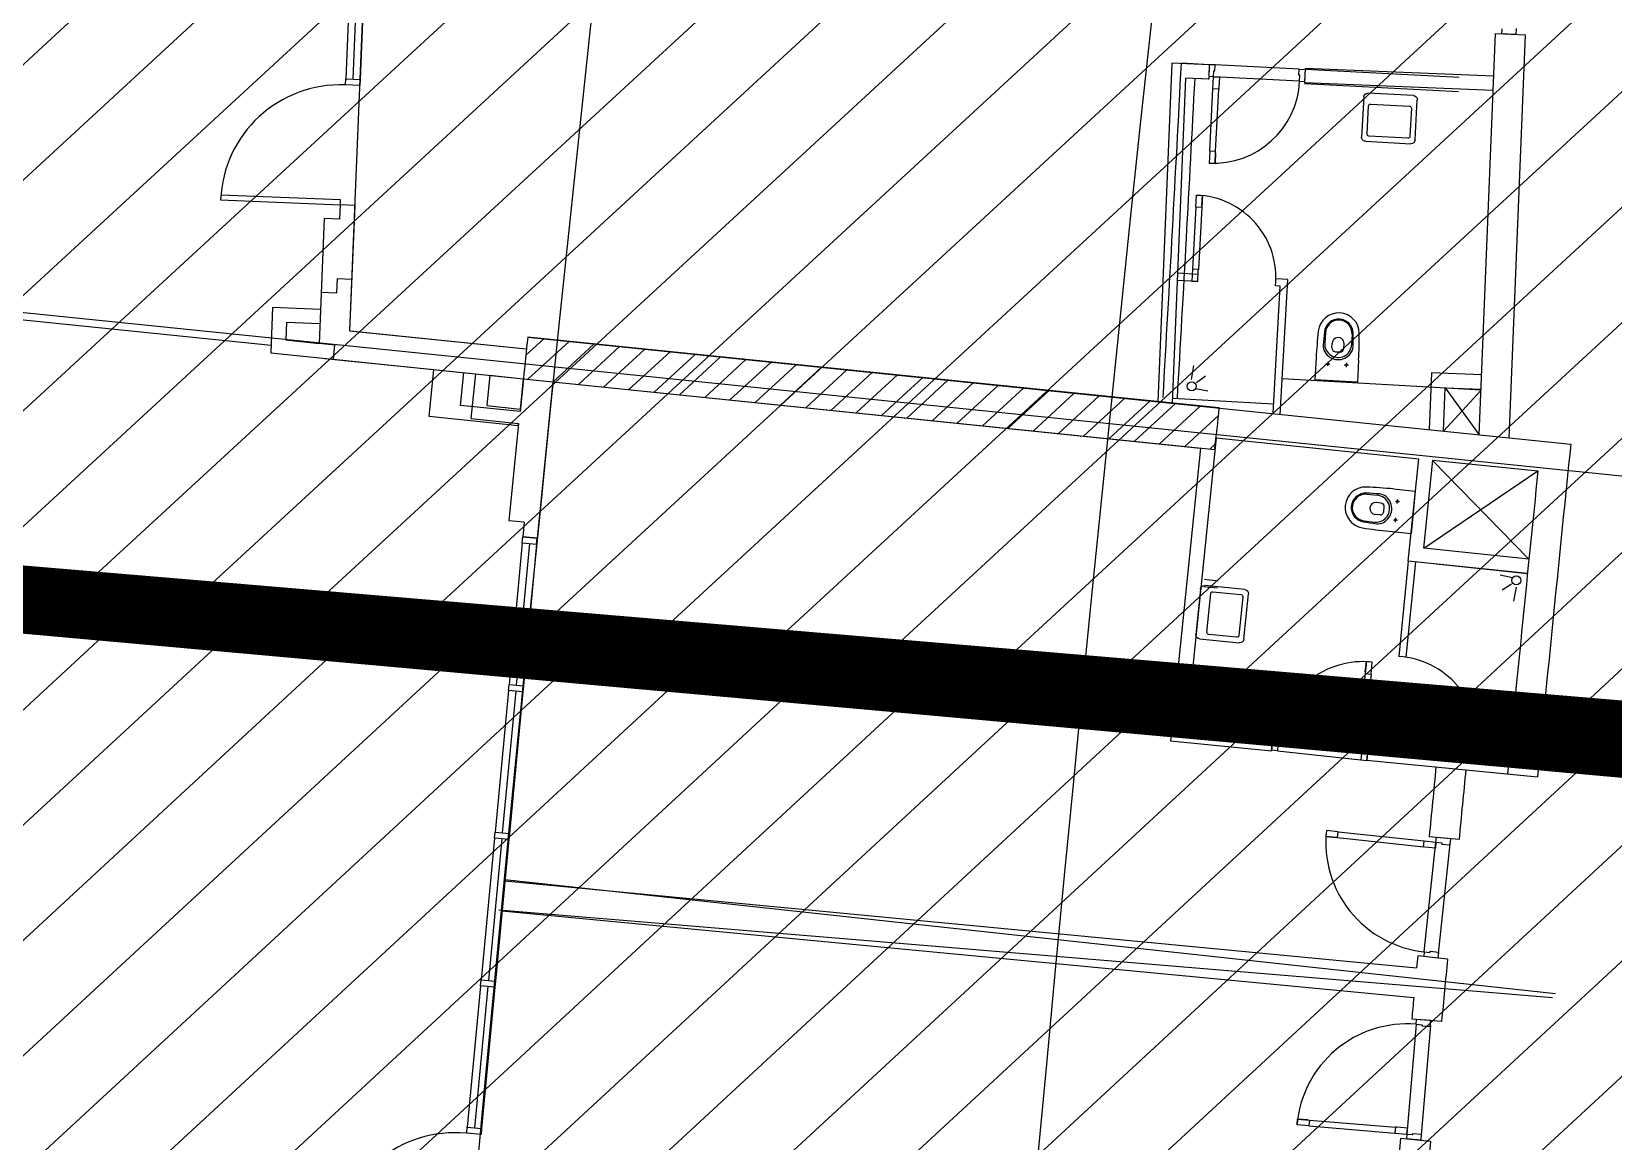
# Model space of a CAD drawing. Extents: x -678889171 to 586587, y -792238163 to 335485.
# Drawn here: x -678785148 to -678771950, y -791989958 to -791980698 of the extents above; entities that cross this region are included whole.
import ezdxf
from ezdxf.enums import TextEntityAlignment as Align

# ---------------------------------------------------------------- set-up
doc = ezdxf.new("R2010")
doc.units = 0
doc.header["$MEASUREMENT"] = 0
for name, color, linetype in [('A-FLOR-PATT', 252, 'Continuous'), ('A-SITE-PATT', 252, 'Continuous'), ('A-WALL', 252, 'Continuous')]:
    doc.layers.add(name, color=color, linetype=linetype)
for name, color, linetype, lineweight in [('BASEMENT3 LAYOUT$0$A-TABL-TEXT', 252, 'Continuous', 30), ('BASEMENT3 LAYOUT$0$HATCH2', 252, 'Continuous', 15), ('BASEMENT3 LAYOUT$0$HATCH7', 252, 'Continuous', 15)]:
    doc.layers.add(name, color=color, linetype=linetype, lineweight=lineweight)
doc.styles.add('Ground floor Towers$0$$Bas01-Rname$0$EN-SC', font='swissc.ttf')
doc.styles.add('Ground floor Towers$0$$Bas01-Rname$0$EN-SCL', font='swisscl.ttf')
doc.styles.add('Ground floor Towers$0$04-Ground Floor$0$V2-lower ground$0$LEVEL  FOR LICENSE LOWER GR$0$$LG- LEVEL$0$AR-SR', font='sarb.shx')

# ---------------------------------------------------------------- blocks, each defined once
blk = doc.blocks.new('A$C61C61320')
at = {"layer": 'BASEMENT3 LAYOUT$0$HATCH2'}
h = blk.add_hatch(dxfattribs=at)
h.set_pattern_fill('JIS_WOOD', color=256, scale=1000, style=0)
h.set_pattern_definition([(45, (-845211.5632561638, -471074.8112416068), (-499.9999991609842, 499.9999991609843), [])])
edge = h.paths.add_edge_path()
edge.add_line((-87728.88771757309, -14436.92520058164), (11085.99286301623, -14077.61977391216))
edge.add_line((11085.9928630162, -14077.61977391216), (11086.00013759563, -61296.12011963065))
edge.add_line((11086.00013759569, -61296.12011963065), (-23868.16462742418, -60220.57708285929))
edge.add_line((-23868.16462742421, -60220.57708285929), (-23388.15647815715, -47455.2645226442))
edge.add_arc((-38984.06513334403, -44366.02445463254), 15898.9235792472, 348.7958745272753, 525.9866040010601)
edge.add_line((-54409.82303213701, -40516.12001080933), (-55179.78612954497, -49076.3717473704))
edge.add_line((-55179.78612954495, -49076.3717473704), (-87616.00626249687, -47227.09333388295))
edge.add_line((-87616.00626249681, -47227.09333388295), (-87728.88771757303, -14436.92520058164))
at = {"layer": 'BASEMENT3 LAYOUT$0$HATCH7'}
h = blk.add_hatch(dxfattribs=at)
h.set_pattern_fill('JIS_WOOD', color=256, scale=1000, style=0)
h.set_pattern_definition([(45, (-95575.72641586163, -175160.5677797335), (-499.9999991609842, 499.9999991609843), [])])
edge = h.paths.add_edge_path()
edge.add_line((-93671.42387769371, -154054.9431899884), (-93352.28011348587, -174711.9075518902))
edge.add_line((-93352.28011348587, -174711.9075518902), (-49398.28305342048, -174321.9428492732))
edge.add_arc((-49194.7644366367, -173977.2776182104), 400.2673467584944, 239.4389137010584, 436.7722825904112)
edge.add_line((-49103.17453308101, -173587.6300358392), (-49353.17453308101, -169321.0603725039))
edge.add_arc((765187.6152318742, -69570.4512780355), 820625.9088071947, 178.5717505264322, 186.9818142228341, ccw=False)
edge.add_line((-55183.34322072996, -49116.28952082794), (-86992.42594180122, -47875.38068783496))
edge.add_line((-86992.42594180116, -47875.38068783496), (-86999.8191618316, -136404.81269691))
edge.add_line((-86999.81916183163, -136404.81269691), (-87007.19406194473, -152784.6622732603))
edge.add_line((-87007.19406194473, -152784.6622732603), (-93671.42387769371, -154054.9431899884))
at = {"layer": 'BASEMENT3 LAYOUT$0$A-TABL-TEXT', "const_width": 500}
blk.add_lwpolyline([(-93352.28011348587, -174516.9252005816), (-47927.38834524783, -174323.9099120742, -0.04910831258971037), (-55178.17453308101, -49001.92520058164), (-88972.05165299936, -47526.12244615683)], format="xyb", dxfattribs=at)
blk.add_lwpolyline([(-88972.05165299936, -47526.12244615683), (-56400.42352081719, -49133.16288274137), (-55178.17453308101, -49001.92520058164)], dxfattribs=at)
blk = doc.blocks.new('2')
at = {"layer": 'BASEMENT3 LAYOUT$0$A-TABL-TEXT', "const_width": 500}
blk.add_lwpolyline([(24568.57618810749, 57680.4355040497), (69993.46795634553, 57873.45079255712, -0.04910831258971037), (62742.68176851235, 183195.4355040497), (28948.804648594, 184671.2382584745)], format="xyb", dxfattribs=at)
blk.add_lwpolyline([(28948.804648594, 184671.2382584745), (61520.43278077617, 183064.19782189), (62742.68176851235, 183195.4355040497)], dxfattribs=at)
blk = doc.blocks.new('GR')
at = {"layer": 'A-FLOR-PATT'}
for p, q in [((13355.42929527588, 209295.1499464629), (13355.429295276, 201632.1603697499)), ((13237.87092633273, 204915.9057497089), (13238.2142274519, 203730.5459005129)), ((13297.94409950112, 204915.9231629548), (13298.28741260037, 203730.5632993738)), ((13357.87092129133, 204915.940533778), (13358.21422241884, 203730.5806558403)), ((22808.69392590705, 201148.1130340896), (22808.69392590705, 204497.9966945311)), ((22808.69392590705, 204497.9966945311), (23058.69392590705, 204497.9966945311)), ((22859.04868351574, 204539.7312987641), (22858.70146125521, 204499.7328058338)), ((22978.69694004622, 204498.6911390522), (22858.70146125521, 204499.7328058338)), ((22979.13096787188, 204548.6892552152), (22978.69694004622, 204498.6911390522)), ((23058.69392590705, 201132.6696350862), (23058.69392590705, 204497.9966945311)), ((20432.65647845709, 204142.4545882872, -6.574195595121094e-08), (20118.76810413273, 204142.4545882872, -6.574195595121094e-08)), ((20118.76810413273, 204142.4545882872, -6.574195595121094e-08), (20118.76810413273, 201314.2794251115, -6.574195595121094e-08)), ((20433.3781499505, 204142.4545882872), (20199.5897050506, 204144.8922844044)), ((20432.65647845709, 204142.4621131065), (20431.61384197664, 204042.4675487085)), ((20482.65376065614, 204141.9407948663), (20432.65647845709, 204142.4621131065)), ((20432.65647845709, 204142.4621131065), (20432.65647845709, 204022.4545882872)), ((20471.61166773587, 204042.0504941163), (20472.1329859761, 204092.0477763153)), ((20472.1329859761, 204092.0477763153), (20482.13244241591, 204091.9435126673)), ((20482.13244241591, 204091.9435126673), (20482.65376065614, 204141.9407948663)), ((21182.61571144268, 204134.642339503), (20482.65376065614, 204141.9407948663)), ((21182.09439320245, 204084.645057304), (21182.61571144268, 204134.642339503)), ((21192.09384964226, 204084.540793656), (21182.09439320245, 204084.645057304)), ((21182.61571144268, 204134.642339503), (21232.61299364172, 204134.1210212628)), ((21191.57253140203, 204034.543511457), (21192.09384964226, 204084.540793656)), ((21232.61299364172, 204134.1210212628), (21231.57035716126, 204034.1264568648)), ((22808.69392590705, 204142.4545882872, -6.574195595121094e-08), (21233.33466513543, 204142.4545882872, -6.574195595121094e-08)), ((21233.33466513543, 204142.4545882872), (21233.33466513543, 204022.4545882872)), ((22521.59713353738, 204120.6808718399), (21233.33466513543, 204134.1134964436)), ((20432.65647845709, 204022.4545882872), (20238.76810413273, 204022.4545882872)), ((20238.76810413273, 204022.4545882872), (20238.76810413273, 201306.8665935898)), ((20432.12698617399, 204022.4611110097), (20318.34792704116, 204023.6474774732)), ((20471.61166773587, 204042.0504941163), (20431.61384197664, 204042.4675487085)), ((20465.14732155699, 203422.0841948482), (20470.5690312554, 203942.0559297182)), ((20470.5690312554, 203942.0559297182), (20471.61166773587, 204042.0504941163)), ((20520.56631345444, 203941.534611478), (20470.5690312554, 203942.0559297182)), ((20471.61166773587, 204042.0504941163), (20521.60894993491, 204041.5291758761)), ((21191.57253140203, 204034.543511457), (20471.61166773587, 204042.0504941163)), ((20515.14460375603, 203421.562876608), (20520.56631345444, 203941.534611478)), ((20520.7018561969, 203954.5339048497), (20520.56631345444, 203941.534611478)), ((20521.60894993491, 204041.5291758761), (20520.7018561969, 203954.5339048497)), ((21191.57253140203, 204034.543511457), (21231.57035716126, 204034.1264568648)), ((22520.23654655526, 204000.6885355104), (21232.08350135893, 204014.1200191659)), ((22808.69392590705, 204022.4545882872), (21233.33466513543, 204022.4545882872)), ((13238.2142274519, 203730.5459005129), (13358.21422241884, 203730.5806558403)), ((13238.22870883001, 203680.5459313516), (13238.2142274519, 203730.5459005129)), ((13358.22871577259, 203680.5806866825), (13238.22870883001, 203680.5459313516)), ((13358.21422241884, 203730.5806558403), (13358.22871577259, 203680.5806866825)), ((20465.14732155699, 203422.0841948482), (20464.10468507652, 203322.0896304502)), ((20515.14460375603, 203421.562876608), (20465.14732155699, 203422.0841948482)), ((20514.10196727556, 203321.5683122099), (20515.14460375603, 203421.562876608)), ((20514.10196727556, 203321.5683122099), (20515.00906101357, 203408.5635832362)), ((20515.00906101357, 203408.5635832362), (20514.10196727556, 203321.5683122099)), ((20464.10468507652, 203322.0896304502), (20514.10196727556, 203321.5683122099)), ((20369.00049083961, 202950.4904490622, 3.542665253086036e-08), (20370.53778490143, 203050.4786319988, 3.542665253086036e-08)), ((20370.53778490143, 203050.4786319988, 3.542665253086036e-08), (20420.53187636973, 203049.7099849679, 3.542665253086036e-08)), ((20420.53187636973, 203049.7099849679, 3.542665253086036e-08), (20418.99458230791, 202949.7218020313, 3.542665253086036e-08)), ((20420.53187636973, 203049.7099849679, 3.542665253086036e-08), (20419.19443053594, 202962.7202658131, 3.542665253086036e-08)), ((20419.19443053594, 202962.7202658131, 3.542665253086036e-08), (20420.53187636973, 203049.7099849679, 3.542665253086036e-08)), ((-9155, 202890), (42282.05624129201, 199732.6784210786)), ((20369.00049083962, 202950.4904490622, 3.542665253086036e-08), (20361.00656171816, 202430.551897792, 3.542665253086036e-08)), ((20418.99458230791, 202949.7218020313, 3.542665253086036e-08), (20369.00049083961, 202950.4904490622, 3.542665253086036e-08)), ((20418.99458230792, 202949.7218020313, 3.542665253086036e-08), (20411.00065318646, 202429.7832507611, 3.542665253086036e-08)), ((13235.42980919052, 202720.5497852539), (12235.42984539752, 202720.2576891637)), ((12235.42984539752, 202720.2576891637), (12235.44152926334, 202680.2576908701)), ((12235.44152926334, 202680.2576908701), (13235.44149305632, 202680.5497869603)), ((13355.42929527588, 202679.9398979898), (13235.4292952758, 202679.9398979898)), ((13235.4292952758, 202559.9398979898), (13235.4292952758, 202679.9398979898)), ((13235.44149305632, 202680.5497869603), (13235.42980919052, 202720.5497852539)), ((13355.42929527588, 202679.9398979898), (13355.429295276, 201632.1603697499)), ((13105.42929527588, 202559.9398979898), (13105.42929527594, 201517.3679015009)), ((13235.4292952758, 202559.9398979898), (13105.42929527588, 202559.9398979898)), ((20414.50564203002, 202390.2102660189), (20238.76810413273, 202392.9121880413)), ((20413.5832655929, 202330.2173562572), (20238.76810413273, 202332.9050969656)), ((20413.58326559288, 202330.2173562571), (20298.16725187191, 202331.9918494755)), ((20361.00656171816, 202430.551897792, 3.542665253086036e-08), (20359.46926765634, 202330.5637148554, 3.542665253086036e-08)), ((20359.46926765634, 202330.5637148554, 3.542665253086036e-08), (20409.46335912464, 202329.7950678245, 3.542665253086036e-08)), ((20411.00065318646, 202429.7832507611, 3.542665253086036e-08), (20361.00656171816, 202430.551897792, 3.542665253086036e-08)), ((20409.46335912464, 202329.7950678245, 3.542665253086036e-08), (20410.80080495842, 202416.7847869793, 3.542665253086036e-08)), ((20410.80080495842, 202416.7847869793, 3.542665253086036e-08), (20411.00065318646, 202429.7832507611, 3.542665253086036e-08)), ((21159.97863195919, 202378.7487996036), (21064.67260400992, 202380.214106668)), ((21142.64024677897, 201251.0311610017), (21159.97863195919, 202378.7487996036)), ((21098.45575038829, 202319.6876079103), (21063.4830722597, 202320.2253043544)), ((21099.06334576027, 202319.678266279), (21063.48307225971, 202320.2253043544)), ((21082.69009360428, 201254.7344975449), (21099.06334576027, 202319.678266279)), ((13105.42929527588, 201944.7298495166), (13235.42929527588, 201944.7298495166)), ((13235.42929527588, 202064.7298495166), (13355.42929527588, 202064.7298495166)), ((13235.42929527588, 201944.7298495166), (13235.42929527588, 202064.7298495166)), ((21491.10494033688, 201947.5405520517), (21489.36410881511, 201859.058970409)), ((21714.65664210146, 201944.3520029678), (21713.8732285835, 201855.8567655388)), ((5474.790704811836, 201931.3283018182), (12705.49103744767, 201487.2862495365)), ((12705.42929527594, 201803.6816597542), (12705.42929527594, 201421.6950411011)), ((12705.78886607706, 201803.6816597534), (13105.42929527588, 201803.6816597535)), ((21551.52087629586, 201822.9109561574), (21552.07830985913, 201861.9930647953)), ((21650.71078735278, 201821.4961966296), (21651.26822091606, 201860.5783052675)), ((12825.42929527594, 201683.6816597534), (12825.42929527594, 201534.5318327956)), ((12825.42929527594, 201683.6816597534), (13105.4292952759, 201683.6816597535)), ((21422.33455413615, 201733.6379720857), (21419.70693574367, 201549.413565376)), ((21504.195181672, 201688.2227376232), (21539.191622065, 201687.7235785157)), ((21521.94298142226, 201705.471378266), (21521.44382231468, 201670.4749378729)), ((21581.08997454055, 201792.4861565854), (21620.2859877808, 201791.9270983849)), ((21659.17941769837, 201686.0121758611), (21694.17585809143, 201685.5130167535)), ((21676.92721744869, 201703.2608165038), (21676.42805834111, 201668.2643761108)), ((21777.29844955152, 201728.5750725659), (21774.67083115904, 201544.3506658562)), ((13355.42929527588, 201632.2799732631), (14833.81435153984, 201541.5563783512)), ((13362.62113262503, 201632.2799732631), (14833.79885206366, 201541.9339840891)), ((14833.22856357074, 201488.5806633559, -6.574195595121094e-08), (14976.62467956729, 201631.9767793525, -6.574195595121094e-08)), ((20631.63724812531, 201284.6987466443, -6.574195595121094e-08), (14842.54270368503, 201640.2108414773, -6.574195595121094e-08)), ((14842.54270368497, 201640.2108414773, -6.574195595121094e-08), (23574.90125528965, 201100.7816520614, -6.574195595121094e-08)), ((14857.64308054748, 201288.488777306, -6.574195595121094e-08), (15188.14168452035, 201618.9873812789, -6.574195595121094e-08)), ((15069.14992726548, 201275.4892209972, -6.574195595121094e-08), (15399.65868947346, 201605.9979832052, -6.574195595121094e-08)), ((15280.65677398341, 201262.4896646885, -6.574195595121094e-08), (15611.17569442655, 201593.0085851316, -6.574195595121094e-08)), ((15492.16362070141, 201249.4901083797, -6.574195595121094e-08), (15822.69269937964, 201580.0191870579, -6.574195595121094e-08)), ((15703.6704674194, 201236.490552071, -6.574195595121094e-08), (16034.20970433275, 201567.0297889843, -6.574195595121094e-08)), ((15915.17731413734, 201223.4909957622, -6.574195595121094e-08), (16245.72670928581, 201554.0403909107, -6.574195595121094e-08)), ((16126.68416085531, 201210.4914394534, -6.574195595121094e-08), (16457.24371423892, 201541.050992837, -6.574195595121094e-08)), ((20390.52681360491, 201512.8784304332), (20405.31553285361, 201629.546043428)), ((20432.28267928725, 201489.4663150964), (20506.39609715733, 201547.6244176381)), ((22808.69392590705, 201521.5022350431), (21147.19205603133, 201546.8450529234)), ((21774.67083115904, 201544.3506658562), (21419.70693574367, 201549.413565376)), ((22808.69392590705, 201647.9084773127), (22388.69392590705, 201647.9084773127)), ((22388.69392590705, 201647.9084773127), (22388.69392590705, 201174.0579444155)), ((12705.42929527594, 201421.6950411011), (14419.56247818214, 201316.5124344762)), ((12825.42929527594, 201534.5318327956), (13105.42929527594, 201517.3679015009)), ((13105.00425139006, 201517.8543034633), (13234.75989890232, 201509.8865414645)), ((13234.75989890232, 201509.8865414645), (13227.51506129646, 201389.9754632586)), ((16338.19100757324, 201197.4918831447, -6.574195595121094e-08), (16668.76071919198, 201528.0615947634, -6.574195595121094e-08)), ((16549.69785429124, 201184.4923268359, -6.574195595121094e-08), (16880.2777241451, 201515.0721966898, -6.574195595121094e-08)), ((16761.20470100924, 201171.4927705271, -6.574195595121094e-08), (17091.79472909821, 201502.0827986161, -6.574195595121094e-08)), ((16972.71154772717, 201158.4932142184, -6.574195595121094e-08), (17303.31173405127, 201489.0934005425, -6.574195595121094e-08)), ((17184.21839444517, 201145.4936579096, -6.574195595121094e-08), (17514.82873900438, 201476.1040024688, -6.574195595121094e-08)), ((17395.72524116311, 201132.4941016009, -6.574195595121094e-08), (17726.34574395744, 201463.1146043952, -6.574195595121094e-08)), ((17607.2320878811, 201119.4945452921, -6.574195595121094e-08), (17937.86274891056, 201450.1252063216, -6.574195595121094e-08)), ((17818.73893459904, 201106.4949889833, -6.574195595121094e-08), (18149.37975386364, 201437.1358082479, -6.574195595121094e-08)), ((18030.245781317, 201093.4954326746, -6.574195595121094e-08), (18360.8967588167, 201424.1464101743, -6.574195595121094e-08)), ((18241.752628035, 201080.4958763658, -6.574195595121094e-08), (18572.41376376981, 201411.1570121006, -6.574195595121094e-08)), ((20428.31500956796, 201437.3268534919), (20532.023841634, 201424.1807818303)), ((22508.69392590705, 201166.6451128938), (22508.69392590705, 201527.9084773127)), ((22508.69392590705, 201527.9084773127), (22808.69392590705, 201527.9084773127)), ((22508.69392590705, 201527.9084773127), (22808.69392590705, 201148.1130340896)), ((22508.69392590705, 201166.6451128938), (22808.69392590705, 201521.5022350431)), ((14071.4391664336, 201335.8785864778), (13157.37258626534, 201389.0721170286)), ((13227.51506129646, 201389.9754632586), (14821.86297659099, 201292.1960090861)), ((14047.37448849481, 200944.0137307), (14071.58232934748, 201338.2098254306)), ((14304.25983124797, 201048.464296417), (14321.11349948833, 201322.9063766781)), ((14419.56247818214, 201316.5124344763), (14396.7895042263, 200942.5936020764)), ((14539.34054106314, 201309.2175285498), (14523.85878825527, 201055.0162571372)), ((14539.3402317685, 201309.2124501138), (14818.45209313177, 201292.0288227253)), ((14818.45251247129, 201292.0357520446), (14803.07121853411, 201037.8696385509)), ((14820.17583977002, 201292.2994791731), (14803.31967243344, 201017.8167040819)), ((14821.07563726176, 201290.7362721055, -6.574195595121094e-08), (20607.9207956024, 200935.0673155055, -6.574195595121094e-08)), ((15067.81168761225, 201275.630696674), (14989.28608258429, 199968.2261597182)), ((15067.81168761225, 201275.630696674), (20490.05411554152, 200943.7604855423)), ((18453.25947475294, 201067.496320057, -6.574195595121094e-08), (18783.9307687229, 201398.167614027, -6.574195595121094e-08)), ((18664.7663214709, 201054.4967637483, -6.574195595121094e-08), (18995.44777367599, 201385.1782159533, -6.574195595121094e-08)), ((18876.27316818887, 201041.4972074395, -6.574195595121094e-08), (19206.96477862907, 201372.1888178797, -6.574195595121094e-08)), ((19087.78001490684, 201028.4976511307, -6.574195595121094e-08), (19418.48178358216, 201359.1994198061, -6.574195595121094e-08)), ((19299.28686162477, 201015.498094822, -6.574195595121094e-08), (19629.99878853525, 201346.2100217324, -6.574195595121094e-08)), ((19510.79370834277, 201002.4985385132, -6.574195595121094e-08), (19841.51579348836, 201333.2206236588, -6.574195595121094e-08)), ((19722.30055506076, 200989.4989822045, -6.574195595121094e-08), (20053.03279844145, 201320.2312255852, -6.574195595121094e-08)), ((19933.8074017787, 200976.4994258957, -6.574195595121094e-08), (20264.54980339453, 201307.2418275115, -6.574195595121094e-08)), ((20145.31424849667, 200963.4998695869, -6.574195595121094e-08), (20476.06680834762, 201294.2524294379, -6.574195595121094e-08)), ((21083.89144438052, 201333.4421455591), (20238.76810413273, 201346.4357119415)), ((20356.8210952146, 200950.5003132782, -6.574195595121094e-08), (20627.31606889897, 201220.9952869625, -6.574195595121094e-08)), ((14803.31967243344, 201017.8167040819), (14304.25983124797, 201048.464296417)), ((14523.85878825527, 201055.0162571372), (14803.07121853411, 201037.8696385509)), ((20615.77157949732, 201033.1011902475, -6.574195595121094e-08), (20466.50064543602, 198604.4164090069, -6.574195595121094e-08)), ((20615.77157949732, 201033.1011902475, -6.574195595121094e-08), (22311.91646478936, 200928.3242213224, -6.574195595121094e-08)), ((14794.13306499773, 200898.1547964868), (14047.37448849481, 200944.0137307)), ((14396.7895042263, 200942.5936020764), (14795.82247319487, 200918.0887255728)), ((14795.82247319487, 200918.0887255728), (14746.84274876281, 200103.3128572834)), ((14794.13306499773, 200898.1547964868), (14795.30624758279, 200917.5462107238)), ((20490.05411554152, 200943.7604855423), (20339.33369202566, 198491.4920575522)), ((20568.3279419326, 200937.5007569694, -6.574195595121094e-08), (20610.97900003806, 200980.1518150749, -6.574195595121094e-08)), ((22258.94816774555, 200070.8650525641, 1.365952518934662e-07), (22311.91060248984, 200928.2286862487, 1.365952518934662e-07)), ((22386.11859058874, 200183.2380188589, 1.365952518934662e-07), (22431.68229705882, 200920.8299579745, 1.365952518934662e-07)), ((22431.36364278893, 200915.6715360847, -6.574195595121094e-08), (23264.45030029039, 200129.0762078665, -6.574195595121094e-08)), ((22431.68229705882, 200920.8299579745, -6.574195595121094e-08), (23310.01400676042, 200866.6681469821, -6.574195595121094e-08)), ((22386.1244919846, 200183.3335515174, -6.574195595121094e-08), (23310.01400676042, 200866.6681469821, -6.574195595121094e-08)), ((21892.52961433101, 200614.8189585565, 7.154964916167834e-08), (21980.89499383867, 200609.9629840057, 7.15496531115721e-08)), ((22110.96120962306, 200667.4622668917, 7.154966687468306e-08), (22294.86940541349, 200656.357676532, 7.154966687468306e-08)), ((22294.86940541349, 200656.357676532, 7.154966687468306e-08), (22273.47306210865, 200302.0030568454, 7.154966743431278e-08)), ((22012.31180783913, 200545.2858901003, 7.154965478432119e-08), (21973.29678146094, 200547.6416626853, 7.15496530394636e-08)), ((22038.086488498, 200474.4035521244, 7.154965623265164e-08), (22040.44912696998, 200513.532287594, 7.154965617085591e-08)), ((22131.62859715684, 200566.0322176639, 7.154966000130438e-08), (22166.56496811184, 200563.9227190283, 7.154966156375346e-08)), ((22148.04203331649, 200547.5092828686, 7.15496608101163e-08), (22150.15153195219, 200582.4456538236, 7.154966075494154e-08)), ((21879.05447215708, 200391.6509708197, 7.154964951412594e-08), (21967.36214088187, 200385.8392216197, 7.154965346552915e-08)), ((22006.33288599169, 200446.2662329935, 7.154965494070222e-08), (21967.3178596135, 200448.6220055785, 7.154965319584463e-08)), ((22122.28653177022, 200411.3140034346, 7.154966024564975e-08), (22157.22290272523, 200409.204504799, 7.154966180809883e-08)), ((22138.69996792988, 200392.7910686393, 7.154966105446167e-08), (22140.80946656557, 200427.7274395943, 7.154966099928691e-08)), ((22089.56486631822, 200313.1076472052, 7.154966743431278e-08), (22273.47306210865, 200302.0030568454, 7.154966743431278e-08)), ((14876.82811050315, 200095.3449427524), (14746.84274876281, 200103.3128572834)), ((14876.82811050315, 200095.3449427524), (14869.45732979263, 199974.6347480478, 2.210859609287059e-09)), ((23265.19363366876, 200128.9343922817, 1.365952518934662e-07), (22386.11859058874, 200183.2380188589, 1.365952518934662e-07)), ((14866.78708465529, 199924.7061010512), (14869.45732979263, 199974.6347480478)), ((14869.45732979263, 199974.6347480478), (14989.2860825843, 199968.2261597181)), ((14989.28608258429, 199968.2261597182), (14869.45732979263, 199974.6347480478, 2.210859609287059e-09)), ((14986.61583744696, 199918.2975127216), (14989.2860825843, 199968.2261597181)), ((22259.90745441041, 200070.9016911862), (22212.56053680607, 199272.0107615174)), ((23258.00089354016, 200009.1499730842, 1.365952518934662e-07), (22258.94816774555, 200070.8650525641, 1.365952518934662e-07)), ((22319.8023581025, 200067.3519712373), (22272.45544049816, 199268.4610415685)), ((22492.34491504323, 200056.5431933946, 7.085329594225522e-08), (23258.00662124585, 200009.2455164723, 7.085329594225522e-08)), ((23134.95944781349, 199966.2502852335), (23031.92610017468, 199983.9271153502)), ((14866.78708465529, 199924.7061010512), (14804.6913027987, 198738.3292892674)), ((14928.12405905962, 199921.4257246041), (14864.67802896419, 198735.1211401224)), ((14866.78708465529, 199924.7061010512), (14986.61583744696, 199918.2975127216)), ((14986.61583744696, 199918.2975127216), (14924.52005559042, 198731.9207009378)), ((20682.5824109674, 199840.7123993794), (20567.35857675796, 199847.6024704598)), ((20682.58241096741, 199840.7123993794), (20567.35857675805, 199847.6024704598)), ((23128.71140996023, 199914.3347010377), (23052.12129851817, 199859.4792689554)), ((23169.40152564963, 199889.1157805888), (23149.5159138463, 199773.2080561605)), ((20679.00097196902, 199780.8193839711), (20563.65902647775, 199787.7165177842)), ((21944.29007520419, 199220.2497579444, -6.574195595121091e-08), (21937.82726810022, 199120.4588158488, -6.574195595121091e-08)), ((21944.29007520419, 199220.2497579444, -6.574195595121091e-08), (21938.66743302374, 199133.4316383212, -6.574195595121091e-08)), ((21938.66743302374, 199133.4316383212, -6.574195595121091e-08), (21944.29007520419, 199220.2497579444, -6.574195595121091e-08)), ((21994.185546252, 199217.0183543924, -6.574195595121091e-08), (21944.29007520419, 199220.2497579444, -6.574195595121091e-08)), ((21987.72273914803, 199117.2274122968, -6.574195595121091e-08), (21994.185546252, 199217.0183543924, -6.574195595121091e-08)), ((21937.82726810021, 199120.4588158488, -6.574195595121091e-08), (21904.22067115957, 198601.5459169517, -6.574195595121091e-08)), ((21937.82726810022, 199120.4588158488, -6.574195595121091e-08), (21987.72273914803, 199117.2274122968, -6.574195595121091e-08)), ((21987.72273914802, 199117.2274122968, -6.574195595121091e-08), (21954.11614220737, 198598.3145133997, -6.574195595121091e-08)), ((14802.02104723692, 198688.4006715935), (14738.57573863793, 197502.0960341513)), ((14862.00849489884, 198685.192469488), (14798.56246480341, 197498.8878850063)), ((14802.02104877266, 198688.4007003116), (14804.69130433364, 198738.329317968)), ((14921.84981198799, 198681.9920826418), (14802.02104877266, 198688.4007003116)), ((14804.69130433364, 198738.329317968), (14924.52005559041, 198731.9207009378)), ((14921.84980002863, 198681.9920832639), (14858.40449142965, 197495.6874458217)), ((14924.52005559041, 198731.9207009378), (14921.84981198799, 198681.9920826418)), ((20346.18435556764, 198611.2963496666, -6.574195595121094e-08), (20346.69526393588, 198611.2671348424, -6.574195595121094e-08)), ((20466.50064543603, 198604.4164090071, -6.574195595121094e-08), (21189.33399842565, 198563.0832646692, -6.574195595121094e-08)), ((21190.20138694423, 198562.451906835, -6.574195595121094e-08), (21182.44536626605, 198442.6927065468, -6.574195595121094e-08)), ((21182.77936807283, 198447.8499631987, -6.574195595121091e-08), (21189.24217517679, 198547.6409052942, -6.574195595121091e-08)), ((21229.15855201504, 198545.0557824527, -6.574195595121091e-08), (21189.24217517679, 198547.6409052942, -6.574195595121091e-08)), ((21229.15855201504, 198545.0557824527, -6.574195595121091e-08), (21225.92714846305, 198495.1603114048, -6.574195595121091e-08)), ((21229.15855201504, 198545.0557824527, -6.574195595121091e-08), (21947.6533351034, 198498.523571304, -6.574195595121091e-08)), ((21897.75786405559, 198501.754974856, -6.574195595121091e-08), (21903.38050623605, 198588.5730944792, -6.574195595121091e-08)), ((21903.38050623605, 198588.5730944792, -6.574195595121091e-08), (21904.22067115957, 198601.5459169517, -6.574195595121091e-08)), ((21904.22067115957, 198601.5459169517, -6.574195595121091e-08), (21954.11614220737, 198598.3145133997, -6.574195595121091e-08)), ((21954.11614220737, 198598.3145133997, -6.574195595121091e-08), (21947.6533351034, 198498.523571304, -6.574195595121091e-08)), ((21988.95707041243, 198517.3603796137, -6.574195595121094e-08), (21981.20143598185, 198397.6071432991, -6.574195595121094e-08)), ((21988.95698922159, 198517.3591259617, -6.574195595121094e-08), (23416.12856480127, 198435.7504280727, -6.574195595121094e-08)), ((22174.09081356371, 198622.9059301953), (22166.76908275481, 198499.365378272)), ((22171.13271360646, 198572.9935104519), (22174.09081356389, 198622.9059301952)), ((22270.95755309325, 198567.077310537), (22171.13271360646, 198572.9935104519)), ((22231.03483417833, 198569.5655618921), (22171.61021980141, 198572.8430115573)), ((22174.09081356389, 198622.9059301952), (22260.9384239174, 198617.7588362693)), ((22233.9857172558, 198619.3562102464), (22226.67140957846, 198495.9409098236)), ((22260.9384239174, 198617.7588362693), (22273.91565305067, 198616.9897302804)), ((22273.91565305067, 198616.9897302804), (22270.95755309325, 198567.077310537)), ((22790.04671842448, 198536.31307098), (22270.95755309325, 198567.077310537)), ((22793.00481838189, 198586.2254907233), (22273.91565305067, 198616.9897302804)), ((22793.00481838189, 198586.2254907233), (22790.04671842446, 198536.31307098)), ((22790.04671842446, 198536.31307098), (22889.87155791122, 198530.3968710651)), ((22892.82965786864, 198580.3092908085), (22793.00481838189, 198586.2254907233)), ((22892.82965786864, 198580.3092908085), (22805.98204751515, 198585.4563847344)), ((22805.98204751515, 198585.4563847344), (22892.82965786864, 198580.3092908085)), ((22889.87155791122, 198530.3968710651), (22892.82965786864, 198580.3092908085)), ((20339.33369202566, 198491.4920575522, -6.574195595121094e-08), (21182.48333488366, 198443.2789725548, -6.574195595121094e-08)), ((21232.67483912064, 198444.6185596467, -6.574195595121091e-08), (21182.77936807283, 198447.8499631987, -6.574195595121091e-08)), ((21225.92714846305, 198495.1603114048, -6.574195595121091e-08), (21235.90624267261, 198494.5140306944, -6.574195595121091e-08)), ((21235.90624267261, 198494.5140306944, -6.574195595121091e-08), (21232.67483912064, 198444.6185596467, -6.574195595121091e-08)), ((21232.67483912063, 198444.6185596467, -6.574195595121091e-08), (21931.21143378986, 198399.3789099189, -6.574195595121091e-08)), ((21947.6533351034, 198498.523571304, -6.574195595121091e-08), (21897.75786405559, 198501.754974856, -6.574195595121091e-08)), ((21934.44283734185, 198449.2743809666, -6.574195595121091e-08), (21931.21143378986, 198399.3789099189, -6.574195595121091e-08)), ((21931.21143378986, 198399.3789099189, -6.574195595121091e-08), (21981.10690483768, 198396.1475063669, -6.574195595121091e-08)), ((21944.42193155141, 198448.6281002563, -6.574195595121091e-08), (21934.44283734185, 198449.2743809666, -6.574195595121091e-08)), ((21947.6533351034, 198498.523571304, -6.574195595121091e-08), (21944.42193155141, 198448.6281002563, -6.574195595121091e-08)), ((21947.6533351034, 198498.523571304, -6.574195595121091e-08), (21987.56971194164, 198495.9384484625, -6.574195595121091e-08)), ((21981.10690483768, 198396.1475063669, -6.574195595121091e-08), (21987.56971194164, 198495.9384484625, -6.574195595121091e-08)), ((21981.20139946489, 198397.6065794478, -6.574195595121094e-08), (23409.26611231802, 198315.946810075, -6.574195595121094e-08)), ((21668.02686256976, 197798.2561000633), (21664.70835207337, 197748.3663467258)), ((21664.70835207337, 197748.3663467258), (21751.51652288075, 197742.5921384621)), ((21751.51652288075, 197742.5921384621), (21664.70835207337, 197748.3663467258)), ((21664.70835207337, 197748.3663467258), (21764.48785874851, 197741.729325733)), ((21767.8063692449, 197791.6190790705), (21668.02686256976, 197798.2561000633)), ((21764.48785874851, 197741.729325733), (21767.8063692449, 197791.6190790705)), ((21764.48785874851, 197741.729325733), (22482.90030680955, 197693.942774585)), ((21767.8063692449, 197791.6190790705), (22486.21881730594, 197743.8325279226)), ((22482.90030680955, 197693.942774585), (22486.21881730594, 197743.8325279226)), ((22486.21881730594, 197743.8325279226), (22585.99832398108, 197737.1955069298)), ((22524.93773084758, 196819.2240455185), (22585.99832398108, 197737.1955069298)), ((22777.24852012709, 197768.2896025711), (22527.55208889052, 197780.7112959146)), ((22585.99832398108, 197737.1955069298), (22582.67981348469, 197687.3057535923)), ((22585.99832398108, 197737.1955069298), (22588.65313237819, 197777.1073095999)), ((22585.99832398108, 197737.1955069298), (22635.88807731865, 197733.8769964334)), ((22708.38854038826, 197769.1428844086), (22588.65313237819, 197777.1073095999)), ((22635.88807731865, 197733.8769964334), (22635.22437521937, 197723.8990457659)), ((22635.22437521937, 197723.8990457659), (22705.07002989187, 197719.253131071)), ((22644.67313885772, 196811.2596203272), (22705.73373199122, 197729.2310817385)), ((22705.07002989187, 197719.253131071), (22708.38854038826, 197769.1428844086)), ((22495.87164267732, 197693.079961856), (22482.90030680955, 197693.942774585)), ((22582.67981348469, 197687.3057535923), (22495.87164267732, 197693.079961856)), ((14735.90548307614, 197452.1674164773), (14672.46017447716, 196265.8627790351)), ((14795.89293073806, 197448.9592143719), (14732.44690064264, 196262.6546298901)), ((14735.90548461189, 197452.1674451955), (14738.57574017286, 197502.0960628519)), ((14855.73424782722, 197445.7588275257), (14735.90548461189, 197452.1674451955)), ((14738.57574017286, 197502.0960628519), (14858.40449142964, 197495.6874458217)), ((14858.40449142964, 197495.6874458217), (14855.73424782722, 197445.7588275257)), ((14855.73423586785, 197445.7588281478), (14792.28892726887, 196259.4541907056)), ((23633.05203653855, 196512.5136248708), (14834.32956874334, 197108.9975334736)), ((14835.07277724278, 197098.2639143534), (22466.91128662291, 196684.5220523083)), ((23609.94590489293, 196478.1572548352), (14794.46230304415, 196852.3475482641)), ((14821.53949809338, 196848.6304823867), (22453.37800747342, 196434.8886203416)), ((22524.93773084758, 196819.2240455185), (22522.28292245047, 196779.3122428484)), ((22524.93773084758, 196819.2240455185), (22574.82748418515, 196815.9055350221)), ((22574.82748418515, 196815.9055350221), (22575.49118628443, 196825.8834856896)), ((22575.49118628443, 196825.8834856896), (22645.33684095693, 196821.2375709947)), ((22645.33684095693, 196821.2375709947), (22642.01833046055, 196771.3478176571)), ((22721.84193580074, 196766.0382008627), (22472.25856464205, 196782.6397068136)), ((22642.01833046055, 196771.3478176571), (22522.28292245047, 196779.3122428484)), ((14669.78992045112, 196215.9341900793), (14672.46017601208, 196265.8628077358)), ((14672.46017601208, 196265.8628077358), (14792.28892726887, 196259.4541907056)), ((14792.28892726887, 196259.4541907056), (14789.61868366645, 196209.5255724096)), ((14669.78991891537, 196215.9341613612), (14606.48559333091, 195032.2658580329)), ((14729.77736657729, 196212.7259592557), (14666.47305218323, 195029.05764092)), ((14789.61868366645, 196209.5255724096), (14669.78992045112, 196215.9341900793)), ((14789.61867170709, 196209.5255730316), (14726.31434458769, 195025.8572410027)), ((22481.48629838543, 196212.6207365189), (22442.46265511533, 195293.4487421319)), ((22693.44049949621, 196243.6582083311), (22443.65163173969, 196254.263048043)), ((22481.48629838543, 196212.6207365189), (22483.18297852761, 196252.5847362749)), ((22481.48629838543, 196212.6207365189), (22531.44129808038, 196210.4998863412)), ((22603.07497779538, 196247.4946958483), (22483.18297852761, 196252.5847362749)), ((22531.44129808038, 196210.4998863412), (22531.01712804483, 196200.5088864022)), ((22531.01712804483, 196200.5088864022), (22600.95412761766, 196197.5396961534)), ((22601.37829765327, 196207.5306960924), (22562.35465438317, 195288.3587017054)), ((22600.95412761766, 196197.5396961534), (22603.07497779538, 196247.4946958483)), ((21523.29066072833, 195332.472385402), (21525.41151090605, 195382.427385097)), ((21525.41151090605, 195382.427385097), (21612.33321037525, 195378.7371057877)), ((21612.33321037525, 195378.7371057877), (21525.41151090605, 195382.427385097)), ((21525.41151090605, 195382.427385097), (21625.32151029594, 195378.1856847415)), ((21625.32151029594, 195378.1856847415), (21623.20066011821, 195328.2306850466)), ((21625.32151029594, 195378.1856847415), (22344.67350590316, 195347.6454421823)), ((22344.67350590316, 195347.6454421823), (22342.55265572544, 195297.6904424874)), ((22357.66180582385, 195347.0940211361), (22344.67350590316, 195347.6454421823)), ((22444.58350529305, 195343.4037418269), (22357.66180582385, 195347.0940211361)), ((22442.46265511533, 195293.4487421319), (22444.58350529305, 195343.4037418269)), ((21623.20066011821, 195328.2306850466), (21523.29066072833, 195332.472385402)), ((21623.20066011821, 195328.2306850466), (22342.55265572544, 195297.6904424874)), ((22342.55265572544, 195297.6904424874), (22442.46265511533, 195293.4487421319)), ((22640.41511116043, 195241.0985221728), (22390.00192846393, 195255.9258917731)), ((22442.46265511533, 195293.4487421319), (22440.76597497315, 195253.484742376)), ((22560.65797424092, 195248.3947019494), (22440.76597497315, 195253.484742376)), ((22442.46265511533, 195293.4487421319), (22492.41765481028, 195291.3278919542)), ((22492.41765481028, 195291.3278919542), (22492.84182484582, 195301.3188918932)), ((22492.84182484582, 195301.3188918932), (22562.77882441864, 195298.3497016444)), ((22562.77882441864, 195298.3497016444), (22560.65797424092, 195248.3947019494)), ((14603.81533776993, 194982.3372403765), (14606.48559333091, 195032.2658580329)), ((14723.64410098527, 194975.9286227068), (14603.81533776993, 194982.3372403765)), ((14606.48559333091, 195032.2658580329), (14726.31434458769, 195025.8572410027)), ((14726.31434458769, 195025.8572410027), (14723.64410098527, 194975.9286227068))]:
    blk.add_line(p, q, dxfattribs=at)
at = {"layer": 'A-FLOR-PATT', "extrusion": (5.746325606368699e-19, 4.230112642984951e-17, -1)}
for p, q in [((21731.28833923116, 203925.9083994115), (21726.73420445458, 203590.6593304249)), ((22145.21760445915, 203953.8165400858), (21765.26865960774, 203958.9778928325)), ((22173.73296310357, 203584.5871507229), (22178.28709788015, 203919.8362197095)), ((21771.81359155104, 203617.9895348703), (21775.00148589467, 203852.663883161)), ((21791.99164608261, 203869.1986298714), (22116.06574610318, 203864.7962995874)), ((22132.60049281374, 203847.8061393993), (22129.41259847011, 203613.1317911086)), ((21759.80369787582, 203556.6790100486), (22139.75264272722, 203551.5176573018)), ((22112.42243828194, 203596.5970443981), (21788.34833826136, 203600.9993746821))]:
    blk.add_line(p, q, dxfattribs=at)
at = {"layer": 'A-FLOR-PATT', "extrusion": (-4.065933892911778e-17, 2.374222064098324e-18, -1)}
for p, q in [((20536.30924755574, 199766.7184396298, -6.574195708727196e-08), (20514.50766880537, 199387.3603878899, -6.574195710151443e-08)), ((20906.43337825197, 199779.0308530551, -6.574197210704203e-08), (20571.70568554022, 199798.2675401878, -6.574195845156315e-08)), ((20605.37144412287, 199410.124579047, -6.574196074192822e-08), (20623.96690835117, 199733.694682002, -6.574196072978022e-08)), ((20641.66512734338, 199749.4692322809, -6.574196141192583e-08), (20875.97451224161, 199736.0035512879, -6.574197097076104e-08)), ((20891.74906252057, 199718.3053322957, -6.574197165416333e-08), (20873.15359829227, 199394.7352293407, -6.574197166631132e-08)), ((20916.18090005947, 199364.2763633307, -6.574197348808908e-08), (20937.98247880983, 199743.6344150705, -6.57419734738466e-08)), ((20546.05676936323, 199351.9639499052, -6.574195846831901e-08), (20880.78446207498, 199332.7272627725, -6.574197212379787e-08)), ((20855.45537930005, 199378.9606790621, -6.574197098416572e-08), (20621.14599440183, 199392.426360055, -6.574196142533051e-08))]:
    blk.add_line(p, q, dxfattribs=at)
at = {"layer": 'A-FLOR-PATT'}
for centre, radius in [((21521.69340186847, 201687.9731580694), 7.5), ((21676.6776378949, 201685.7625963073), 7.5), ((20394.93218085118, 201454.9513331789), 38.24641586430791), ((22149.09678263434, 200564.9774683461, 7.154966078252891e-08), 7.5), ((22139.75471724772, 200410.2592541168, 7.15496610268743e-08), 7.5), ((23167.53811577893, 199947.1802582025), 38.2464158643079)]:
    blk.add_circle(centre, radius, dxfattribs=at)
for centre, radius, start, end in [((632160.654919429, 163506.251165366), 618245.8226879981, 171.0764646735087, 189.9103746877842), ((632160.654919429, 163506.251165366), 613595.8226879981, 171.0737824436527, 189.9862451256833), ((-441534.8862263263, 209296.330486178), 461763.2115913805, 359.0143836355901, 359.3607940526926), ((-438116.5192875743, 209266.3885195684), 458464.8446846619, 359.0101142128391, 359.3447840408464), ((20471.61166773587, 204042.0504941163), 719.9999999997033, 269.4026024768365, 359.4026024766345), ((13235.44148657837, 202680.5497869584), 999.9999999999949, 90.01673590480986, 180.0167359047055), ((20373.66836033647, 202363.4060107406), 687.079753292985, 356.4020269758657, 90.26106049507175), ((21602.87216643343, 201945.3415869486), 171.5000000000036, 2.390995098528714, 175.9746803432616), ((25421.9277419155, 201676.5912169346), 4000.000000000468, 175.9746803432758, 179.1828377209103), ((25421.92774191495, 201676.5912169333), 3949, 175.9746803393891, 177.5585156834654), ((21602.87216643341, 201945.3415869486), 120.5, 2.390995102230769, 175.9746803393891), ((21602.87216643341, 201945.3415869486), 111.7888557810301, 359.4927962593617, 178.8728791821161), ((17777.70526177272, 201785.6218277183), 3949, 0.8071597654469849, 2.390995102230769), ((17777.70526177186, 201785.6218277186), 4000.000000000862, 359.1828377208878, 2.390995098522354), ((21576.4216768518, 201840.5549432948), 100, 177.5585156834654, 212.9009346149973), ((21601.61000697566, 201856.850587669), 112.2676204798005, 178.8728791821161, 359.4927962593617), ((21581.5178252042, 201822.4831054938), 30, 179.1828377216333, 269.1828377208085), ((21601.67326538756, 201861.2856850314), 49.59999999999997, 359.1828377216333, 179.1828377216333), ((21620.71383844438, 201821.9240472933), 30, 269.1828377208085, 359.1828377216333), ((21626.32333115501, 201839.8431890435), 100, 325.4647408265737, 0.8071597654469849), ((21601.61000697566, 201856.850587669), 130, 212.9009346149973, 325.4647408265737), ((400587.9890483912, 177769.7478520233, -6.574195595121094e-08), 386483.309314914, 176.4589730186769, 176.5108799421357), ((10298.32301785698, 201810.0155119817, -6.574195595121094e-08), 10346.65843088533, 355.1490831888833, 357.0897483598484), ((632160.654919429, 163506.2511653661), 609745.8226879981, 176.4651254302815, 176.7272697437661), ((632160.654919429, 163506.2511653661), 609995.8226879981, 176.4886074685948, 176.7272697437661), ((21886.39569588758, 200503.1985154408, 7.154964866650872e-08), 171.5000000000161, 89.75276693960856, 263.3364521843397), ((21886.3956958876, 200503.1985154407, 7.154964936489912e-08), 120.5, 89.75276694271403, 263.3364521812013), ((21886.3956958876, 200503.1985154407, 7.154964936489912e-08), 111.7888557810301, 86.85456810004325, 266.2346510240442), ((21869.87565125874, 196674.7341577478, 7.15496649554977e-08), 3949, 88.1689316058479, 89.75276694271403), ((21869.87565125799, 196674.7341577471, 7.154965864981071e-08), 4000.000000000678, 86.5446095619637, 89.7527669395982), ((21992.86171937695, 200521.7687854901, 7.154965401974907e-08), 100, 52.82651266750803, 88.1689316058479), ((21970.30732053722, 200498.1318341319, 7.154965311765412e-08), 49.59999999999997, 86.54460956203883, 266.5446095620388), ((21974.73480530241, 200497.8644974619, 7.154965331566323e-08), 112.2676204798005, 266.2346510240442, 86.85456810004325), ((22010.50366615139, 200515.3404292816, 7.154965483161384e-08), 30, 356.5446095626756, 86.54460956203883), ((21974.73480530241, 200497.8644974619, 7.154965331566323e-08), 130, 300.2627064557503, 52.82651266750803), ((22330.65042468254, 204305.8357563491, 7.154965290375346e-08), 3949, 263.3364521812013, 264.9202875246445), ((21989.8537714117, 200471.9527845933, 7.154965409842313e-08), 100, 264.9202875246445, 300.2627064557503), ((22008.14102767943, 200476.2116938121, 7.154965489340957e-08), 30, 266.5446095620388, 356.5446095626756), ((22330.65042468143, 204305.8357563498, 7.154964920637398e-08), 4000.000000000566, 263.3364521843558, 266.5446095619903), ((21947.6533351034, 198498.523571304, -6.574195595121091e-08), 719.9999999997038, 86.29450171897865, 176.2945017191867), ((22204.94158559825, 198584.7063583804, -3.542665270694902e-08), 687.0797532929839, 355.4663867878396, 89.3254203060954), ((632160.654919429, 163506.2511653661), 610595.8226879981, 176.7272697437661, 176.7819839301772), ((632160.654919429, 163506.2511653661), 610345.8226879981, 176.7272697437661, 176.7819839301772), ((22585.99832398108, 197737.1955069298), 919.9999999997037, 176.1944696935326, 266.1944696943092), ((632160.654919429, 163506.2511653661), 610595.8226879981, 176.875933969904, 176.8851545863168), ((632160.654919429, 163506.2511653661), 610345.8226879981, 176.8762131134673, 176.925323724488), ((632160.654919429, 163506.2511653661), 610595.8226879981, 176.9086135495886, 176.925323724488), ((22442.46265511533, 195293.4487421319), 919.9999999997044, 87.56895535461894, 177.5689553554431), ((632160.654919429, 163506.2511653661), 610595.8226879981, 177.0194027254761, 177.0656654714694), ((632160.654919429, 163506.2511653661), 610345.8226879981, 177.0195698556942, 177.0656654714694), ((14547.33798925303, 193983.9333308722), 999.9999999999949, 86.93879582891135, 176.9387958285173)]:
    blk.add_arc(centre, radius, start, end, dxfattribs=at)
at = {"layer": 'A-FLOR-PATT', "extrusion": (5.746325606368699e-19, 4.230112642984951e-17, -1)}
for centre, radius, start, end in [((-21764.81324613001, 203925.4529859339), 33.52800000000002, 0.7782770416357553, 90.77827703830103), ((-22144.76219098142, 203920.2916331871), 33.52800000000002, 90.77827703830103, 180.7782770416358), ((-21791.76393934386, 203852.4361764221), 16.76400000000001, 0.7782770416357553, 90.77827703830103), ((-22115.83803936443, 203848.0338461381), 16.76400000000001, 90.77827703830103, 180.7782770416358), ((-21760.25911135343, 203590.2039169472), 33.52800000000002, 270.778277038301, 0.7782770416357553), ((-21788.57604500023, 203617.7618281314), 16.76400000000001, 270.778277038301, 0.7782770416357553), ((-22112.6501450208, 203613.3594978474), 16.76400000000001, 180.7782770416358, 270.778277038301), ((-22140.20805620484, 203585.0425642005), 33.52800000000002, 180.7782770416358, 270.778277038301)]:
    blk.add_arc(centre, radius, start, end, dxfattribs=at)
at = {"layer": 'A-FLOR-PATT', "extrusion": (-4.065933892911778e-17, 2.374222064098324e-18, -1)}
for centre, radius, start, end in [((-20569.78201682691, 199764.7947709165, 6.57415963850645e-08), 33.52799999999999, 3.289151134214501, 93.2891511342145), ((-20640.70329298673, 199732.7328476453, 6.57415963850645e-08), 16.764, 3.289151134214501, 93.2891511342145), ((-20875.01267788495, 199719.2671666524, 6.57415963850645e-08), 16.764, 93.2891511342145, 183.2891511342145), ((-20904.50970953866, 199745.5580837837, 6.57415963850645e-08), 33.52799999999999, 93.2891511342145, 183.2891511342145), ((-20547.98043807654, 199385.4367191766, 6.57415963850645e-08), 33.52799999999999, 273.2891511342145, 3.289151134214501), ((-20622.10782875842, 199409.1627446903, 6.574159638506448e-08), 16.764, 273.2891511342145, 3.289151134214501), ((-20856.41721365665, 199395.6970636974, 6.57415963850645e-08), 16.764, 183.2891511342145, 273.2891511342145), ((-20882.70813078829, 199366.2000320439, 6.57415963850645e-08), 33.52799999999999, 183.2891511342145, 273.2891511342145)]:
    blk.add_arc(centre, radius, start, end, dxfattribs=at)
at = {"layer": 'A-FLOR-PATT', "style": 'Ground floor Towers$0$04-Ground Floor$0$V2-lower ground$0$LEVEL  FOR LICENSE LOWER GR$0$$LG- LEVEL$0$AR-SR', "flags": 12}
for tag, p in [('L', (30296.07288644527, 72859.53473235783)), ('P', (30237.50458115668, 72203.99769414036))]:
    blk.add_attdef(tag, text='', height=500, dxfattribs=at).set_placement(p, align=Align.RIGHT)
at = {"layer": 'A-FLOR-PATT'}
for tag, p, height, style in [('N', (85492.25876324323, 56633.4995742733), 250, 'Ground floor Towers$0$$Bas01-Rname$0$EN-SC'), ('N', (89389.48149106537, 56633.4995742733), 250, 'Ground floor Towers$0$$Bas01-Rname$0$EN-SC'), ('N', (94597.61363499537, 56633.4995742733), 250, 'Ground floor Towers$0$$Bas01-Rname$0$EN-SC'), ('AN', (85922.66280553787, 56313.08159666645), 200, 'Ground floor Towers$0$$Bas01-Rname$0$EN-SCL'), ('AN', (89819.88553336001, 56313.08159666645), 200, 'Ground floor Towers$0$$Bas01-Rname$0$EN-SCL'), ('AN', (95028.01767729002, 56313.08159666645), 200, 'Ground floor Towers$0$$Bas01-Rname$0$EN-SCL'), ('SN', (85299.47460008037, 56025.08594095582), 200, 'Ground floor Towers$0$$Bas01-Rname$0$EN-SCL'), ('SN', (89196.69732790251, 56025.08594095582), 200, 'Ground floor Towers$0$$Bas01-Rname$0$EN-SCL'), ('SN', (94404.82947183252, 56025.08594095582), 200, 'Ground floor Towers$0$$Bas01-Rname$0$EN-SCL'), ('F', (85927.04975899268, 56008.67972904726), 200, 'Ground floor Towers$0$$Bas01-Rname$0$EN-SCL'), ('F', (89824.27248681482, 56008.67972904726), 200, 'Ground floor Towers$0$$Bas01-Rname$0$EN-SCL'), ('F', (95032.40463074483, 56008.67972904726), 200, 'Ground floor Towers$0$$Bas01-Rname$0$EN-SCL')]:
    blk.add_attdef(tag, p, '', height=height, dxfattribs=dict(at, style=style))
at = {"layer": 'A-FLOR-PATT', "style": 'Ground floor Towers$0$$Bas01-Rname$0$EN-SCL', "width": 0.8}
for p in [(85305.16036184286, 56295.1433535593), (89202.383089665, 56295.1433535593), (94410.51523359501, 56295.1433535593)]:
    blk.add_attdef('FN', p, '', height=250, dxfattribs=at)

msp = doc.modelspace()

# ---------------------------------------------------------------- block references
at = {"layer": 'A-SITE-PATT', "rotation": 357.6731745000001}
for name, p in [('2', (-678833487.1858103, -792167746.3685482, -212772)), ('A$C61C61320', (-678706236.4347705, -791940527.995869, -212772))]:
    msp.add_blockref(name, p, dxfattribs=at)

# ---------------------------------------------------------------- next in the draw order: block references
at = {"layer": 'A-WALL', "rotation": 357.6731745000001}
msp.add_blockref('GR', (-678804025.0995113, -792184118.4910543, -212772), dxfattribs=at)

doc.saveas('drawing.dxf')
